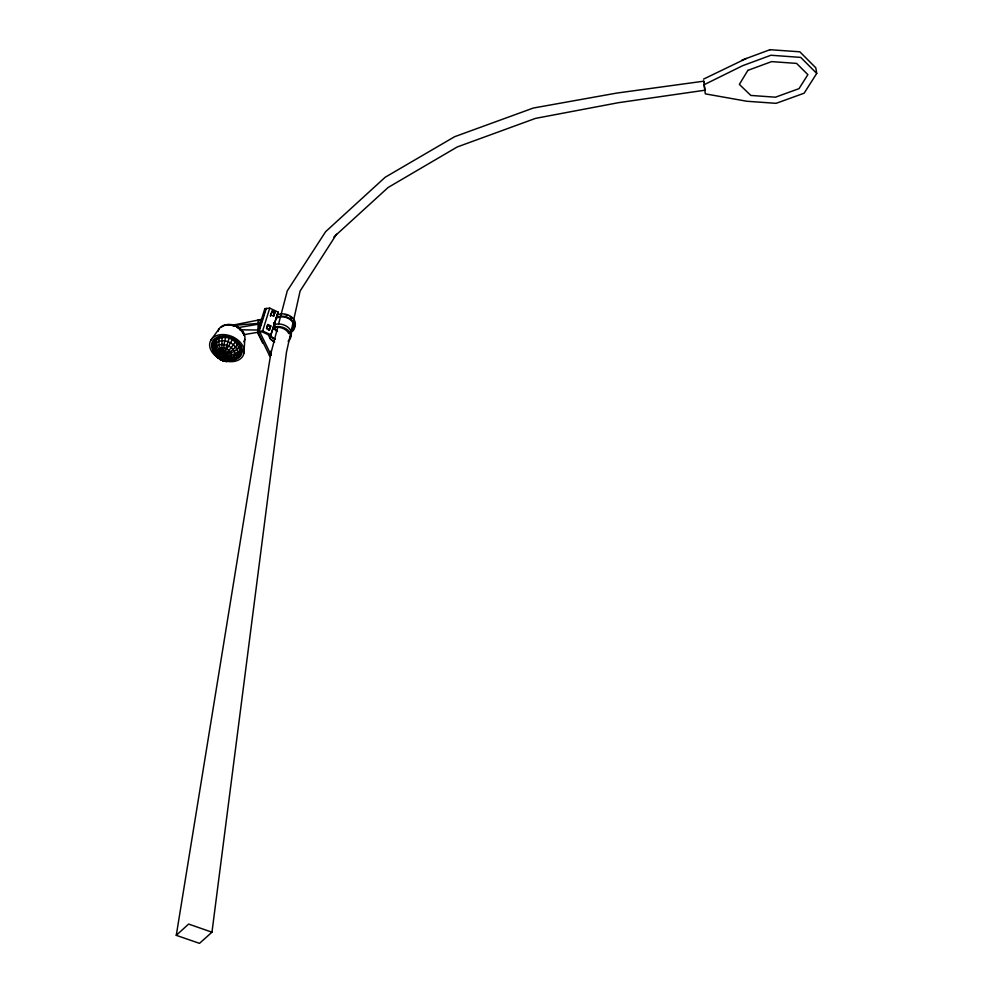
<?xml version="1.0" encoding="UTF-8"?>
<svg xmlns="http://www.w3.org/2000/svg" width="993" height="993" viewBox="0 0 993 993"><rect width="100%" height="100%" fill="white"/><g stroke="black" fill="none" stroke-linecap="round" stroke-linejoin="round"><path stroke-width="1.49" d="M217.653 356.611L217.641 357.741L220.458 359.702L233.603 337.595M262.152 319.324L258.192 320.131L257.919 333.363L262.673 343.032M243.93 353.322L244.799 339.308M241.175 351.721C234.633 359.429 216.946 357.269 212.998 348.071L214.873 340.202L219.602 336.279C216.933 345.192 222.246 354.849 228.018 361.266L234.025 359.987C237.886 356.673 243.297 352.602 240.927 346.569M213.47 350.082L213.197 345.117L215.183 341.12M277.854 326.809L270.791 353.781L176.27 935.332L199.506 943.35L211.968 932.204L286.481 352.155L300.109 291.036L336.577 234.199M225.498 361.315L232.35 360.782C248.362 355.506 235.167 334.306 222.047 337.794L221.886 348.109L224.691 360.087L226.429 361.576L234.025 359.987M274.788 338.973A10.687 7.634 12.5 0 1 270.642 335.944L270.17 338.65A11.482 8.205 12.4 0 0 274.627 341.902M240.529 352.217C236.359 363.91 218.274 354.973 213.644 347.426C218.832 331.699 246.661 347.116 234.72 359.379C225.634 358.994 212.986 350.405 214.873 340.202M278.648 323.805L287.287 290.837L325.63 231.667L385.172 177.263L454.62 136.711L533.303 108.038L616.827 93.069L703.739 81.19L704.025 82.394M225.523 337.732L224.083 344.335L222.916 360.782L223.922 360.161M216.871 337.918C214.463 347.339 222.978 356.127 230.339 360.658C247.605 348.58 209.734 334.082 215.543 355.42L218.299 358.163C226.392 354.824 232.126 347.054 236.657 339.792M270.754 351.162L269.463 355.469L271.176 355.184L259.905 332.233M270.841 353.632L269.972 356.499L257.683 331.513L264.846 308.674L269.736 308.153L278.102 312.063L270.605 335.795L262.115 331.861L258.18 332.531L259.521 328.249M270.605 335.795L278.102 312.063M269.401 329.539L270.779 325.865L267.899 324.525L266.509 328.186M273.609 315.836L274.949 312.311L272.194 311.02L270.444 315.873L272.194 311.02M270.779 325.865L269.488 330.073L266.596 328.733L267.899 324.525M274.949 312.311L273.72 316.295L270.965 315.004M257.683 331.513L262.636 330.992L269.736 308.153M260.414 325.394L264.436 312.534M259.161 331.265L266.31 308.413M220.458 359.702L220.583 358.709M229.06 338.464L223.673 355.134L216.586 356.264C210.144 350.728 212.825 338.278 222.047 337.794M239.065 342.498C234.187 349.921 222.767 359.975 214.116 352.8L213.718 351.112L214.773 353.049M816.73 73.408L804.131 93.205L776.104 103.334L746.885 101.261L705.328 93.863L704.074 84.74L742.603 65.712L770.928 55.248L800.718 57.395L816.73 73.408L815.787 67.785L799.824 51.797L769.935 49.712M240.691 345.527L234.174 351.559L223.673 355.134C229.979 355.482 237.699 354.402 241.411 348.667M211 339.978L219.081 328.857M237.985 356.735L234.72 359.379M333.847 237.004L388.114 187.491L457.202 146.976L535.525 118.378L618.527 102.676L704.98 90.214L703.739 81.19M176.27 935.332L188.62 924.061L211.968 932.204M227.434 360.881L226.429 361.576L222.916 360.782M703.528 79.117L746.388 58.45M741.92 60.114L770.134 49.65M232.151 325.294L261.581 319.423M238.469 327.591L259.384 324.016M243.645 334.703L258.552 332.183M233.69 325.356L259.322 323.333M239.747 329.8L258.18 330.024M220.285 359.627L223.276 360.931M267.378 325.381L270.257 326.734M262.636 330.992L271.126 334.939M271.672 311.889L274.428 313.167M218.299 358.163L215.419 354.129L216.871 355.742M270.642 335.944L270.729 336.081A11.469 8.205 12.4 0 0 275.185 339.333M273.534 322.837L274.838 325.53M264.846 308.674L265.33 309.679M258.192 320.131L260.439 325.617M268.197 334.405L270.071 338.514A10.7 7.634 12.4 0 0 274.229 341.542M213.52 346.023L214.016 348.121M276.277 317.524A11.419 8.602 15.6 0 1 292.128 320.429A11.419 8.602 15.6 0 1 290.701 332.605M277.084 331.476A11.419 8.602 15.6 0 1 273.348 327.591M276.948 315.166A11.395 8.602 15.7 0 1 291.756 317.127A11.395 8.602 15.7 0 1 293.32 328.795M276.774 318.045A10.638 8.018 15.6 0 1 291.545 320.751A10.638 8.018 15.6 0 1 290.217 332.096M277.519 331.041A10.638 8.018 15.6 0 1 274.031 327.417M294.462 322.514A10.625 8.018 15.7 0 1 290.85 329.726M274.701 325.059A10.625 8.018 15.7 0 1 273.869 322.936M285.09 314.694A10.625 8.018 15.7 0 1 287.759 315.464M290.192 316.73A10.625 8.018 15.7 0 1 292.203 318.418M273.634 324.848A11.469 8.205 12.4 0 1 287.449 326.834A11.469 8.205 12.4 0 1 290.266 337.037M268.917 329.688A11.469 8.205 12.4 0 1 269.823 327.727M268.942 329.986A10.687 7.634 12.5 0 1 269.786 328.149M273.075 327.417A11.482 8.205 12.4 0 1 287.958 330.272A11.482 8.205 12.4 0 1 288.107 341.244M272.777 328.05A10.7 7.634 12.4 0 1 288.764 333.549M215.133 352.627A15.205 10.774 22.2 0 1 218.82 337.285A15.205 10.774 22.2 0 1 239.574 344.956A15.205 10.774 22.2 0 1 233.392 359.367M218.125 331.277A13.989 9.98 22.3 0 1 235.192 325.989A13.989 9.98 22.3 0 1 243.806 341.716M224.356 360.658A17.899 12.686 22.2 0 1 213.048 337.645A17.899 12.686 22.2 0 1 242.528 345.502A17.899 12.686 22.2 0 1 225.833 361.055M214.625 352.825A15.876 11.246 22.2 0 1 218.46 336.813A15.876 11.246 22.2 0 1 240.132 344.807A15.876 11.246 22.2 0 1 233.678 359.851M222.928 326.263A12.624 9.011 22.3 0 1 236.011 325.927A12.624 9.011 22.3 0 1 244.29 335.708M221.129 327.479A13.269 9.471 22.3 0 1 223.313 325.94M226.081 325.009A13.269 9.471 22.3 0 1 244.377 335.262M232.027 325.543A12.636 9.011 22.3 0 1 234.149 326.114M237.178 327.454A12.636 9.011 22.3 0 1 243.347 333.983M217.293 351.894C215.878 359.143 228.489 363.699 231.084 356.288C232.523 349.015 219.85 344.434 217.293 351.894M220.235 353.731C226.056 367.795 231.803 345.154 220.235 353.731M747.866 70.366L739.363 84.393L750.832 95.44L775.446 97.19L799.03 88.638L807.88 74.661L796.572 63.403L771.611 61.616L747.866 70.366"/></g></svg>
